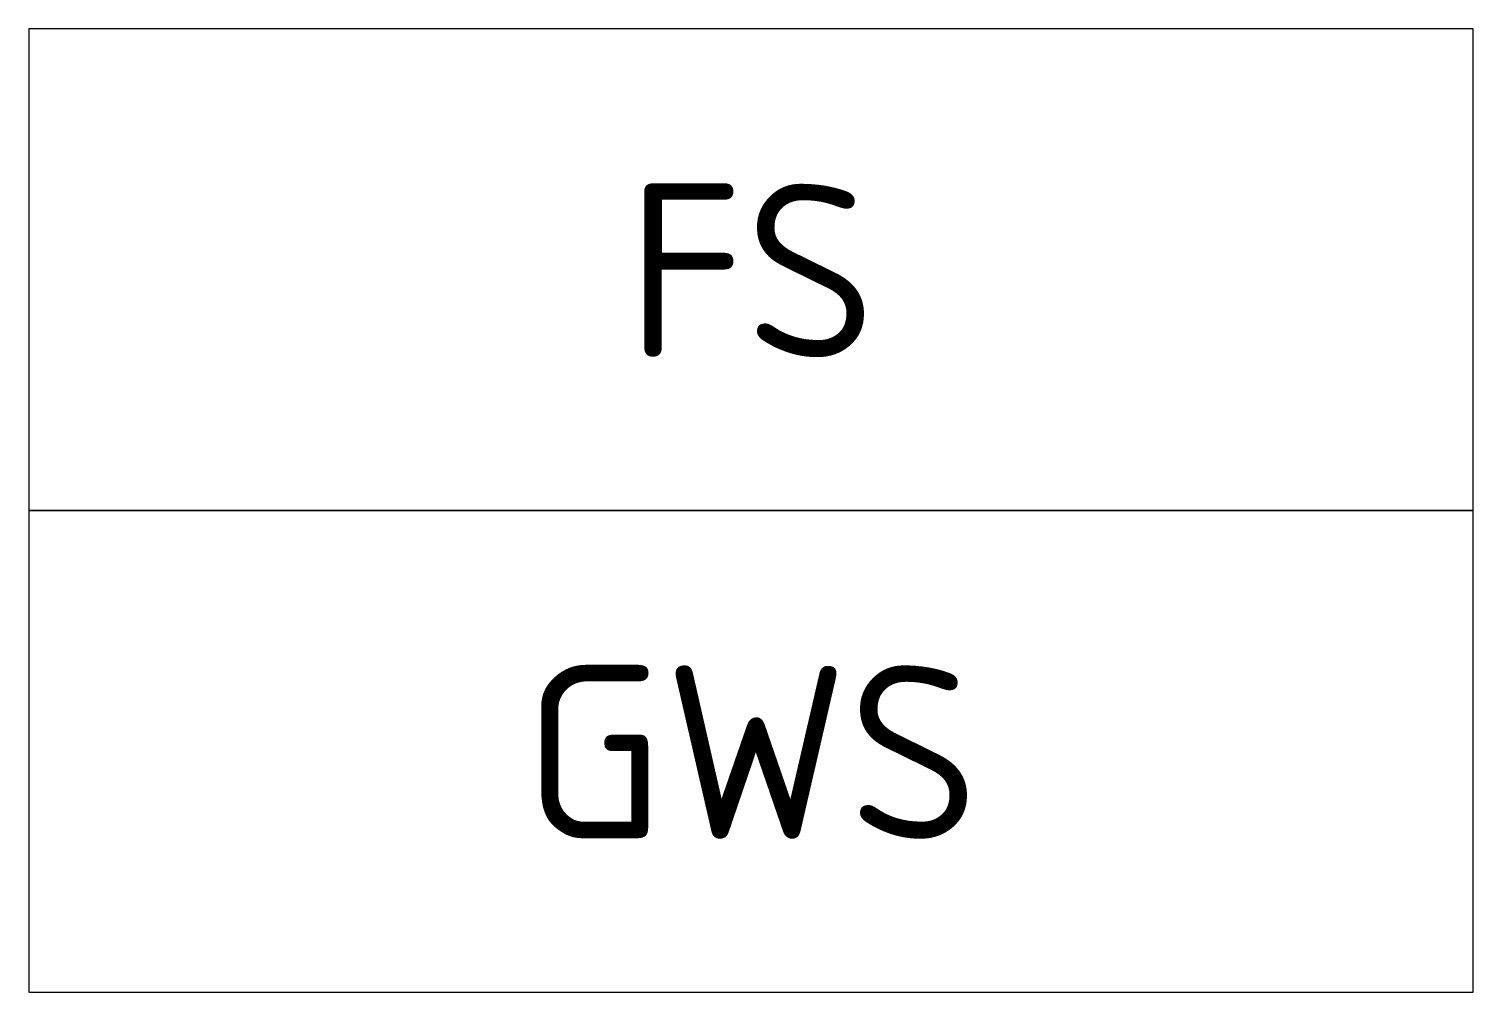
# Model space of a CAD drawing. Extents: x -7.5 to 7.5, y -10 to 0.
import ezdxf
from ezdxf.enums import TextEntityAlignment as Align

# ---------------------------------------------------------------- set-up
doc = ezdxf.new("R2010")
doc.units = 0
doc.header["$LTSCALE"] = 0.2
doc.styles.add('NLCS-ISO', font='NLCS-ISO.ttf')

msp = doc.modelspace()

# ---------------------------------------------------------------- linework, layer by layer
at = {"flags": 128}
for points in [[(-7.5, -5), (7.5, -5), (7.5, 0), (-7.5, 0)], [(-7.5, -10), (7.5, -10), (7.5, -5), (-7.5, -5)]]:
    msp.add_lwpolyline(points, close=True, dxfattribs=at)

# ---------------------------------------------------------------- texts
at = {"style": 'NLCS-ISO'}
for tag, text, p in [('FS', '1.0 - 1.5', (0.002, -2.505)), ('GWS', '-1.00', (0.002, -7.505))]:
    msp.add_attdef(tag, text=text, height=1.8, dxfattribs=at).set_placement(p, align=Align.MIDDLE)

doc.saveas('drawing.dxf')
